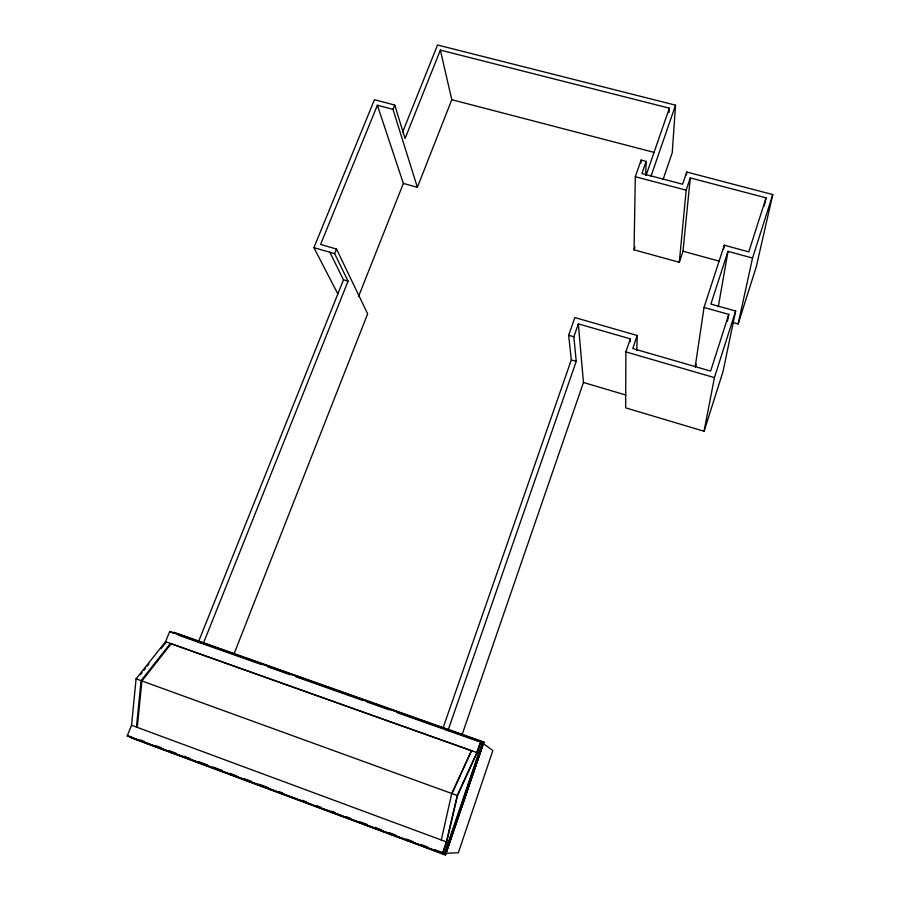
<?xml version="1.0" encoding="UTF-8"?>
<svg xmlns="http://www.w3.org/2000/svg" width="900" height="900" viewBox="0 0 900 900"><rect width="100%" height="100%" fill="white"/><g stroke="black" fill="none" stroke-linecap="round" stroke-linejoin="round"><path stroke-width="1.35" d="M447.896 730.755L576.236 361.361L573.829 336.803L578.351 323.876L630.304 338.85L625.883 351.911L625.658 407.858L704.07 431.257L723.015 371.554L735.649 311.017L710.887 304.088L727.988 251.37L752.535 258.053L738.135 323.944L733.005 322.493M630.27 341.64L630.304 338.85M764.28 205.976L766.069 197.843L690.278 177.93L682.999 251.235L679.309 262.294L634.061 249.84L635.31 176.715L641.115 160.076L646.144 161.393L645.694 175.275M641.036 162.855L641.115 160.076M636.795 350.572L637.189 335.475L574.886 317.565L568.665 335.295L571.32 359.921L443.171 727.582M669.105 112.354L669.364 108.169L440.37 50.119L405.067 138.499L394.729 105.052L374.456 99.72L313.909 247.646L337.781 293.771M402.66 132.086L437.546 45L675.54 105.176L672.221 152.786L663.143 179.314M686.452 174.803L686.711 172.024L772.774 194.569L756.293 266.726L738.135 323.944M679.309 262.294L686.16 190.17L690.278 177.93M444.296 854.066L127.226 735.885L131.546 725.254L136.08 678.836L165.532 641.722L169.706 631.474L480.577 741.544L482.287 742.804L483.863 742.016L445.331 855L483.863 742.016L173.993 632.284L175.264 633.195M695.205 366.829L704.036 307.451L724.286 245.216L748.789 251.865L766.069 197.843M723.6 249.322L724.286 245.216M718.301 306.731L727.988 251.37M704.07 431.257L714.42 377.618L735.649 311.017M727.425 321.233L728.775 314.392L704.036 307.451M452.621 792.349L471.521 750.634L451.721 793.508L441.304 840.004M128.07 736.076L442.811 853.369L446.681 841.995L457.515 795.6L477.101 752.692L480.836 741.735L475.526 739.856M728.775 314.392L710.64 371.07L632.79 348.525L637.189 335.475M752.535 258.053L772.774 194.569M695.43 366.885L696.285 364.219M686.711 172.024L682.594 184.219L641.947 173.498L646.144 161.393M482.197 742.736L444.577 853.301L435.364 849.87M445.05 853.29L479.858 750.982M131.445 737.944L445.455 855L483.75 742.421L176.546 633.544M480.577 741.544L476.843 752.524L457.211 795.51L446.366 841.995L442.485 853.38L458.314 852.795L492.851 750.555L482.569 743.006M634.061 249.84L634.972 247.185M651.015 176.22L675.54 105.176M461.936 735.12L583.447 382.466L578.351 323.876M646.211 175.005L669.364 108.169M234.09 653.738L367.65 313.83L336.499 249.03L320.558 244.451L377.37 105.255L392.985 109.384L417.375 187.29L403.358 183.431L377.37 105.255M417.375 187.29L451.789 99.698L440.37 50.119M358.515 296.595L403.358 183.431M198.27 642.33L343.485 279.821L329.839 252.236M203.602 642.735L348.064 281.16L334.631 253.62L313.909 247.646M334.631 253.62L336.499 249.03M392.985 109.384L394.729 105.052M171.135 643.793L141.907 680.929L137.273 727.279L136.451 727.076L141.075 680.648L170.381 643.455L471.791 750.803M140.389 674.764L142.11 672.581M143.843 670.41L145.564 668.227M147.296 666.045L149.029 663.863M161.111 648.607L166.297 642.071L165.532 641.722L477.101 752.692M446.681 841.995L131.546 725.254M132.773 737.955L131.839 737.752L443.947 854.077M127.226 735.885L131.535 736.841M451.789 99.698L654.21 152.415M635.31 176.715L686.16 190.17M682.999 251.235L719.359 261.18M568.665 335.295L573.829 336.803M625.883 351.911L714.42 377.618M343.485 279.821L348.064 281.16M571.32 359.921L576.236 361.361M583.447 382.466L625.613 394.965M457.515 795.6L136.08 678.836L136.935 679.129M174.431 632.801L175.23 633.082M178.56 635.197L195.705 641.261M200.644 643.016L197.291 641.857M201.847 643.444L261.259 664.481M267.863 666.821L290.317 674.775M295.594 676.643L362.936 700.492M366.896 701.899L389.34 709.852M397.26 712.654L442.159 728.55M443.452 729.011L478.327 741.364M140.58 740.048L144.529 741.51M155.059 745.436L161.64 747.889M169.537 750.836L176.119 753.278M184.016 756.225L190.586 758.678M198.484 761.614L207.697 765.045M212.963 767.014L222.176 770.445M230.074 773.381L236.655 775.834M244.541 778.781L251.123 781.234M259.02 784.17L268.234 787.601M278.764 791.528L282.713 793.001M302.445 800.347L306.394 801.821M316.924 805.748L320.873 807.221M331.402 811.136L335.351 812.61M345.87 816.536L349.819 817.999M360.349 821.925L366.93 824.377M374.827 827.314L381.409 829.766M389.306 832.714L395.876 835.166M406.406 839.081L412.988 841.534M420.885 844.481L427.466 846.934M169.706 631.474L173.565 633.296M197.944 641.565L200.869 642.971"/></g></svg>
